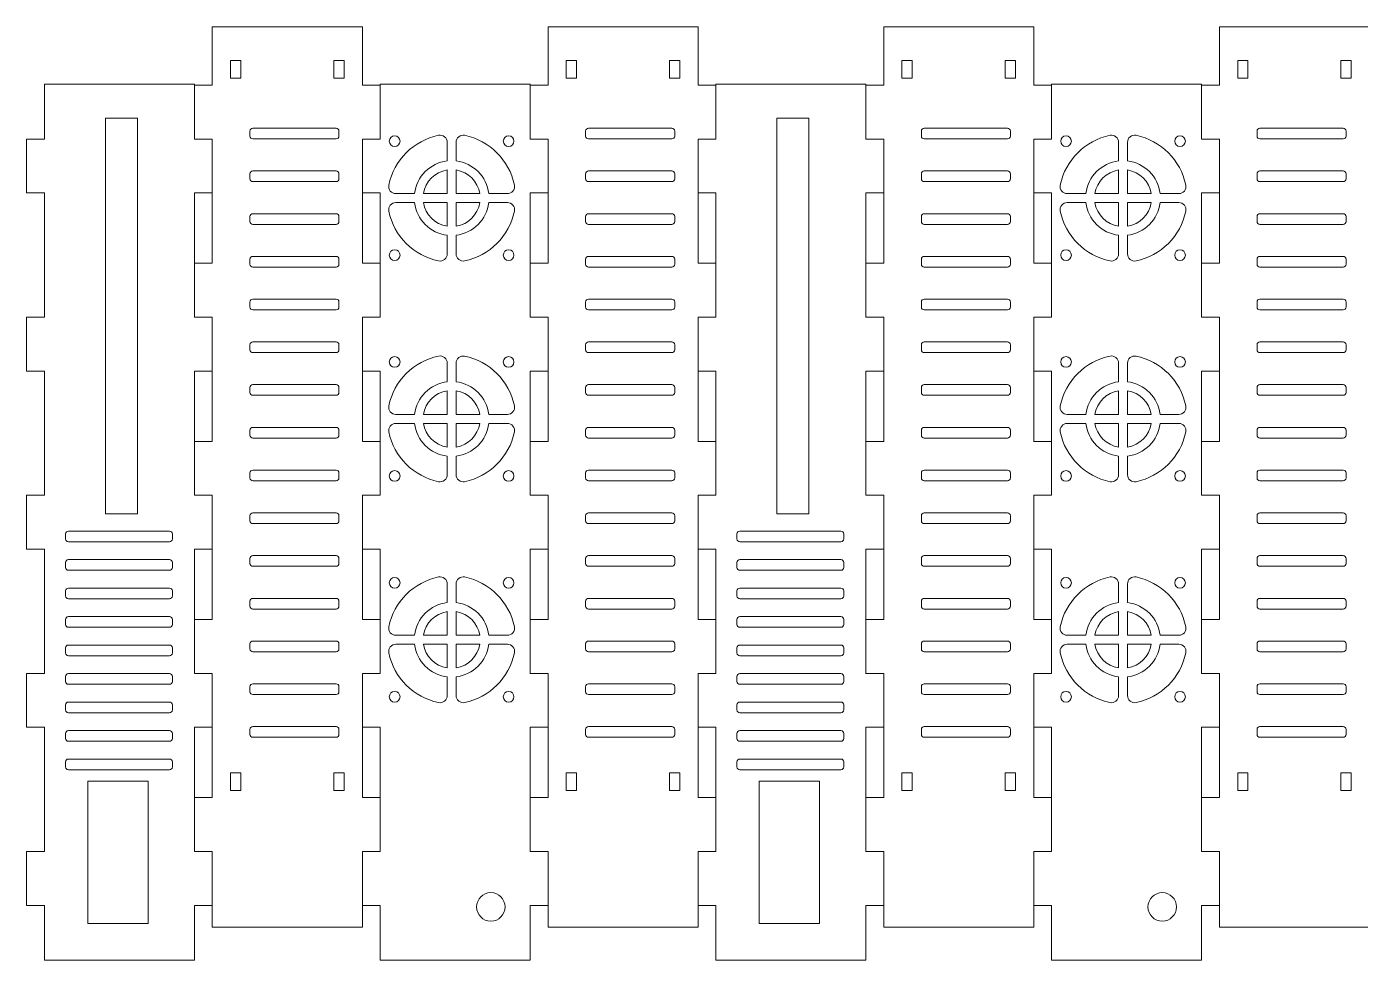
# Model space of a CAD drawing. Header units: millimetres. Extents: x 17 to 776, y 192 to 454.
# Drawn here: x 16.9 to 391.4, y 192 to 454.1 of the extents above; entities that cross this region are included whole.
import ezdxf

# ---------------------------------------------------------------- set-up
doc = ezdxf.new("R2010")
doc.units = ezdxf.units.MM
doc.layers.add('1', color=1, linetype='Continuous', lineweight=5)

msp = doc.modelspace()

# ---------------------------------------------------------------- linework, layer by layer
at = {"layer": '1', "lineweight": 5}
for p, q in [((111.16, 454.1), (69.03, 454.1)), ((69.03, 454.1), (69.03, 437.67)), ((111.16, 437.67), (111.16, 454.1)), ((205.42, 454.1), (163.29, 454.1)), ((163.29, 454.1), (163.29, 437.67)), ((205.42, 437.67), (205.42, 454.1)), ((299.68, 454.1), (257.55, 454.1)), ((257.55, 454.1), (257.55, 437.67)), ((299.68, 437.67), (299.68, 454.1)), ((393.94, 454.1), (351.81, 454.1)), ((351.81, 454.1), (351.81, 437.67)), ((64.03, 437.97), (21.9, 437.97)), ((21.9, 437.97), (21.9, 422.54)), ((64.03, 422.54), (64.03, 437.97)), ((69.03, 437.67), (64.03, 437.67)), ((116.16, 437.67), (111.16, 437.67)), ((158.29, 437.97), (116.16, 437.97)), ((116.16, 437.97), (116.16, 422.54)), ((158.29, 422.54), (158.29, 437.97)), ((163.29, 437.67), (158.29, 437.67)), ((210.42, 437.67), (205.42, 437.67)), ((252.55, 437.97), (210.42, 437.97)), ((210.42, 437.97), (210.42, 422.54)), ((252.55, 422.54), (252.55, 437.97)), ((257.55, 437.67), (252.55, 437.67)), ((304.68, 437.67), (299.68, 437.67)), ((346.81, 437.97), (304.68, 437.97)), ((304.68, 437.97), (304.68, 422.54)), ((346.81, 422.54), (346.81, 437.97)), ((351.81, 437.67), (346.81, 437.67)), ((21.9, 422.54), (16.9, 422.54)), ((16.9, 422.54), (16.9, 407.41)), ((69.03, 422.54), (64.03, 422.54)), ((69.03, 422.54), (69.03, 387.67)), ((111.16, 387.67), (111.16, 422.54)), ((111.16, 422.54), (116.16, 422.54)), ((163.29, 422.54), (158.29, 422.54)), ((163.29, 422.54), (163.29, 387.67)), ((205.42, 387.67), (205.42, 422.54)), ((210.42, 422.54), (205.42, 422.54)), ((252.55, 422.54), (257.55, 422.54)), ((257.55, 422.54), (257.55, 387.67)), ((299.68, 387.67), (299.68, 422.54)), ((304.68, 422.54), (299.68, 422.54)), ((346.81, 422.54), (351.81, 422.54)), ((351.81, 422.54), (351.81, 387.67)), ((16.9, 407.41), (21.9, 407.41)), ((21.9, 407.41), (21.9, 372.54)), ((64.03, 372.54), (64.03, 407.41)), ((64.03, 407.41), (69.03, 407.41)), ((111.16, 407.41), (116.16, 407.41)), ((116.16, 407.41), (116.16, 372.54)), ((158.29, 372.54), (158.29, 407.41)), ((158.29, 407.41), (163.29, 407.41)), ((205.42, 407.41), (210.42, 407.41)), ((210.42, 407.41), (210.42, 372.54)), ((252.55, 372.54), (252.55, 407.41)), ((252.55, 407.41), (257.55, 407.41)), ((299.68, 407.41), (304.68, 407.41)), ((304.68, 407.41), (304.68, 372.54)), ((346.81, 372.54), (346.81, 407.41)), ((346.81, 407.41), (351.81, 407.41)), ((69.03, 387.67), (64.03, 387.67)), ((116.16, 387.67), (111.16, 387.67)), ((163.29, 387.67), (158.29, 387.67)), ((210.42, 387.67), (205.42, 387.67)), ((257.55, 387.67), (252.55, 387.67)), ((304.68, 387.67), (299.68, 387.67)), ((351.81, 387.67), (346.81, 387.67)), ((21.9, 372.54), (16.9, 372.54)), ((16.9, 372.54), (16.9, 357.41)), ((69.03, 372.54), (64.03, 372.54)), ((69.03, 372.54), (69.03, 337.67)), ((111.16, 337.67), (111.16, 372.54)), ((116.16, 372.54), (111.16, 372.54)), ((163.29, 372.54), (158.29, 372.54)), ((163.29, 372.54), (163.29, 337.67)), ((205.42, 337.67), (205.42, 372.54)), ((205.42, 372.54), (210.42, 372.54)), ((257.55, 372.54), (252.55, 372.54)), ((257.55, 372.54), (257.55, 337.67)), ((299.68, 337.67), (299.68, 372.54)), ((299.68, 372.54), (304.68, 372.54)), ((346.81, 372.54), (351.81, 372.54)), ((351.81, 372.54), (351.81, 337.67)), ((16.9, 357.41), (21.9, 357.41)), ((21.9, 357.41), (21.9, 322.54)), ((64.03, 322.54), (64.03, 357.41)), ((64.03, 357.41), (69.03, 357.41)), ((111.16, 357.41), (116.16, 357.41)), ((116.16, 357.41), (116.16, 322.54)), ((158.29, 322.54), (158.29, 357.41)), ((158.29, 357.41), (163.29, 357.41)), ((205.42, 357.41), (210.42, 357.41)), ((210.42, 357.41), (210.42, 322.54)), ((252.55, 322.54), (252.55, 357.41)), ((252.55, 357.41), (257.55, 357.41)), ((299.68, 357.41), (304.68, 357.41)), ((304.68, 357.41), (304.68, 322.54)), ((346.81, 322.54), (346.81, 357.41)), ((346.81, 357.41), (351.81, 357.41)), ((69.03, 337.67), (64.03, 337.67)), ((116.16, 337.67), (111.16, 337.67)), ((163.29, 337.67), (158.29, 337.67)), ((210.42, 337.67), (205.42, 337.67)), ((257.55, 337.67), (252.55, 337.67)), ((304.68, 337.67), (299.68, 337.67)), ((351.81, 337.67), (346.81, 337.67)), ((21.9, 322.54), (16.9, 322.54)), ((16.9, 322.54), (16.9, 307.41)), ((69.03, 322.54), (64.03, 322.54)), ((69.03, 322.54), (69.03, 287.67)), ((111.16, 287.67), (111.16, 322.54)), ((111.16, 322.54), (116.16, 322.54)), ((163.29, 322.54), (158.29, 322.54)), ((163.29, 322.54), (163.29, 287.67)), ((205.42, 287.67), (205.42, 322.54)), ((205.42, 322.54), (210.42, 322.54)), ((257.55, 322.54), (252.55, 322.54)), ((257.55, 322.54), (257.55, 287.67)), ((299.68, 287.67), (299.68, 322.54)), ((304.68, 322.54), (299.68, 322.54)), ((346.81, 322.54), (351.81, 322.54)), ((351.81, 322.54), (351.81, 287.67)), ((16.9, 307.41), (21.9, 307.41)), ((21.9, 307.41), (21.9, 272.54)), ((64.03, 272.54), (64.03, 307.41)), ((64.03, 307.41), (64.03, 307.41)), ((64.03, 307.41), (69.03, 307.41)), ((111.16, 307.41), (116.16, 307.41)), ((116.16, 307.41), (116.16, 272.54)), ((158.29, 272.54), (158.29, 307.41)), ((158.29, 307.41), (163.29, 307.41)), ((205.42, 307.41), (210.42, 307.41)), ((210.42, 307.41), (210.42, 272.54)), ((252.55, 272.54), (252.55, 307.41)), ((252.55, 307.41), (252.55, 307.41)), ((252.55, 307.41), (257.55, 307.41)), ((299.68, 307.41), (304.68, 307.41)), ((304.68, 307.41), (304.68, 272.54)), ((346.81, 272.54), (346.81, 307.41)), ((346.81, 307.41), (351.81, 307.41)), ((69.03, 287.67), (64.03, 287.67)), ((116.16, 287.67), (111.16, 287.67)), ((163.29, 287.67), (158.29, 287.67)), ((210.42, 287.67), (205.42, 287.67)), ((257.55, 287.67), (252.55, 287.67)), ((304.68, 287.67), (299.68, 287.67)), ((351.81, 287.67), (346.81, 287.67)), ((21.9, 272.54), (16.9, 272.54)), ((16.9, 272.54), (16.9, 257.41)), ((69.03, 272.54), (64.03, 272.54)), ((69.03, 272.54), (69.03, 237.67)), ((111.16, 237.67), (111.16, 272.54)), ((111.16, 272.54), (116.16, 272.54)), ((163.29, 272.54), (158.29, 272.54)), ((163.29, 272.54), (163.29, 237.67)), ((205.42, 237.67), (205.42, 272.54)), ((205.42, 272.54), (210.42, 272.54)), ((257.55, 272.54), (252.55, 272.54)), ((257.55, 272.54), (257.55, 237.67)), ((299.68, 237.67), (299.68, 272.54)), ((304.68, 272.54), (299.68, 272.54)), ((351.81, 272.54), (346.81, 272.54)), ((351.81, 272.54), (351.81, 237.67)), ((16.9, 257.41), (21.9, 257.41)), ((21.9, 257.41), (21.9, 222.54)), ((64.03, 222.54), (64.03, 257.41)), ((64.03, 257.41), (69.03, 257.41)), ((111.16, 257.41), (116.16, 257.41)), ((116.16, 257.41), (116.16, 222.54)), ((158.29, 222.54), (158.29, 257.41)), ((158.29, 257.41), (163.29, 257.41)), ((205.42, 257.41), (210.42, 257.41)), ((210.42, 257.41), (210.42, 222.54)), ((252.55, 222.54), (252.55, 257.41)), ((252.55, 257.41), (257.55, 257.41)), ((299.68, 257.41), (304.68, 257.41)), ((304.68, 257.41), (304.68, 222.54)), ((346.81, 222.54), (346.81, 257.41)), ((346.81, 257.41), (351.81, 257.41)), ((69.03, 237.67), (64.03, 237.67)), ((116.16, 237.67), (111.16, 237.67)), ((163.29, 237.67), (158.29, 237.67)), ((210.42, 237.67), (205.42, 237.67)), ((257.55, 237.67), (252.55, 237.67)), ((304.68, 237.67), (299.68, 237.67)), ((351.81, 237.67), (346.81, 237.67)), ((21.9, 222.54), (16.9, 222.54)), ((16.9, 222.54), (16.9, 207.41)), ((69.03, 222.54), (64.03, 222.54)), ((69.03, 222.54), (69.03, 201.24)), ((111.16, 201.24), (111.16, 222.54)), ((111.16, 222.54), (116.16, 222.54)), ((158.29, 222.54), (163.29, 222.54)), ((163.29, 222.54), (163.29, 201.24)), ((205.42, 201.24), (205.42, 222.54)), ((210.42, 222.54), (205.42, 222.54)), ((257.55, 222.54), (252.55, 222.54)), ((257.55, 222.54), (257.55, 201.24)), ((299.68, 201.24), (299.68, 222.54)), ((299.68, 222.54), (304.68, 222.54)), ((351.81, 222.54), (346.81, 222.54)), ((351.81, 222.54), (351.81, 201.24)), ((16.9, 207.41), (21.9, 207.41)), ((21.9, 207.41), (21.9, 191.97)), ((64.03, 191.97), (64.03, 207.41)), ((64.03, 207.41), (69.03, 207.41)), ((111.16, 207.41), (116.16, 207.41)), ((116.16, 207.41), (116.16, 191.97)), ((158.29, 191.97), (158.29, 207.41)), ((158.29, 207.41), (163.29, 207.41)), ((205.42, 207.41), (210.42, 207.41)), ((210.42, 207.41), (210.42, 191.97)), ((252.55, 191.97), (252.55, 207.41)), ((252.55, 207.41), (257.55, 207.41)), ((299.68, 207.41), (304.68, 207.41)), ((304.68, 207.41), (304.68, 191.97)), ((346.81, 191.97), (346.81, 207.41)), ((346.81, 207.41), (351.81, 207.41)), ((69.03, 201.24), (111.16, 201.24)), ((163.29, 201.24), (205.42, 201.24)), ((257.55, 201.24), (299.68, 201.24)), ((351.81, 201.24), (393.94, 201.24)), ((21.9, 191.97), (64.03, 191.97)), ((116.16, 191.97), (158.29, 191.97)), ((210.42, 191.97), (252.55, 191.97)), ((304.68, 191.97), (346.81, 191.97))]:
    msp.add_line(p, q, dxfattribs=at)
at = {"layer": '1', "color": 1, "lineweight": 5}
for points in [[(74.16, 439.62), (74.16, 444.59), (77.03, 444.59), (77.03, 439.62)], [(103.16, 439.62), (103.16, 444.59), (106.03, 444.59), (106.03, 439.62)], [(168.42, 439.62), (168.42, 444.59), (171.29, 444.59), (171.29, 439.62)], [(197.42, 439.62), (197.42, 444.59), (200.29, 444.59), (200.29, 439.62)], [(262.68, 439.62), (262.68, 444.59), (265.55, 444.59), (265.55, 439.62)], [(291.68, 439.62), (291.68, 444.59), (294.55, 444.59), (294.55, 439.62)], [(356.94, 439.62), (356.94, 444.59), (359.81, 444.59), (359.81, 439.62)], [(385.94, 439.62), (385.94, 444.59), (388.81, 444.59), (388.81, 439.62)], [(48.03, 428.37), (48.03, 317.37), (39.03, 317.37), (39.03, 428.37)], [(236.55, 428.37), (236.55, 317.37), (227.55, 317.37), (227.55, 428.37)], [(74.16, 239.62), (74.16, 244.59), (77.03, 244.59), (77.03, 239.62)], [(103.16, 239.62), (103.16, 244.59), (106.03, 244.59), (106.03, 239.62)], [(168.42, 239.62), (168.42, 244.59), (171.29, 244.59), (171.29, 239.62)], [(197.42, 239.62), (197.42, 244.59), (200.29, 244.59), (200.29, 239.62)], [(262.68, 239.62), (262.68, 244.59), (265.55, 244.59), (265.55, 239.62)], [(291.68, 239.62), (291.68, 244.59), (294.55, 244.59), (294.55, 239.62)], [(356.94, 239.62), (356.94, 244.59), (359.81, 244.59), (359.81, 239.62)], [(385.94, 239.62), (385.94, 244.59), (388.81, 244.59), (388.81, 239.62)], [(51.03, 242.27), (51.03, 202.27), (34.03, 202.27), (34.03, 242.27)], [(239.55, 242.27), (239.55, 202.27), (222.55, 202.27), (222.55, 242.27)]]:
    msp.add_lwpolyline(points, close=True, dxfattribs=at)
for points in [[(103.8, 425.6, -0.414214), (104.6, 424.8), (104.6, 423.4), (104.6, 423.4, -0.414214), (103.8, 422.6), (80.4, 422.6, -0.414214), (79.6, 423.4), (79.6, 423.4), (79.6, 424.8), (79.6, 424.8, -0.414214), (80.4, 425.6), (80.4, 425.6)], [(120.56, 407.22, -0.475475), (118.6, 409.63), (118.6, 409.63, -0.298876), (132.57, 423.6, -0.475475), (134.98, 421.64), (134.98, 421.64), (134.98, 416.4), (134.98, 416.4, 0.345918), (125.8, 407.22), (125.8, 407.22)], [(137.48, 421.64, -0.475475), (139.88, 423.6), (139.88, 423.6, -0.298876), (153.85, 409.63), (153.85, 409.63, -0.475475), (151.89, 407.22), (146.65, 407.22), (146.65, 407.22, 0.345918), (137.48, 416.4), (137.48, 416.4)], [(198.06, 425.6, -0.414214), (198.86, 424.8), (198.86, 423.4), (198.86, 423.4, -0.414214), (198.06, 422.6), (174.66, 422.6, -0.414214), (173.86, 423.4), (173.86, 423.4), (173.86, 424.8), (173.86, 424.8, -0.414214), (174.66, 425.6), (174.66, 425.6)], [(292.32, 425.6, -0.414214), (293.12, 424.8), (293.12, 423.4), (293.12, 423.4, -0.414214), (292.32, 422.6), (268.92, 422.6, -0.414214), (268.12, 423.4), (268.12, 423.4), (268.12, 424.8), (268.12, 424.8, -0.414214), (268.92, 425.6), (268.92, 425.6)], [(309.08, 407.22, -0.475475), (307.12, 409.63), (307.12, 409.63, -0.298876), (321.09, 423.6, -0.475475), (323.5, 421.64), (323.5, 421.64), (323.5, 416.4), (323.5, 416.4, 0.345918), (314.32, 407.22), (314.32, 407.22)], [(326, 421.64, -0.475475), (328.4, 423.6), (328.4, 423.6, -0.298876), (342.37, 409.63), (342.37, 409.63, -0.475475), (340.41, 407.22), (335.17, 407.22), (335.17, 407.22, 0.345918), (326, 416.4), (326, 416.4)], [(386.58, 425.6, -0.414214), (387.38, 424.8), (387.38, 423.4), (387.38, 423.4, -0.414214), (386.58, 422.6), (363.18, 422.6, -0.414214), (362.38, 423.4), (362.38, 423.4), (362.38, 424.8), (362.38, 424.8, -0.414214), (363.18, 425.6), (363.18, 425.6)], [(103.8, 413.6, -0.414214), (104.6, 412.8), (104.6, 412.8), (104.6, 411.4), (104.6, 411.4, -0.414214), (103.8, 410.6), (103.8, 410.6), (80.4, 410.6), (80.4, 410.6, -0.414214), (79.6, 411.4), (79.6, 412.8, -0.414214), (80.4, 413.6), (80.4, 413.6)], [(128.33, 407.22), (134.98, 407.22), (134.98, 413.87), (134.98, 413.87, 0.325023), (128.33, 407.22)], [(137.48, 413.87), (137.48, 407.22), (144.13, 407.22), (144.13, 407.22, 0.325023), (137.48, 413.87)], [(198.06, 413.6, -0.414214), (198.86, 412.8), (198.86, 412.8), (198.86, 411.4), (198.86, 411.4, -0.414214), (198.06, 410.6), (198.06, 410.6), (174.66, 410.6), (174.66, 410.6, -0.414214), (173.86, 411.4), (173.86, 411.4), (173.86, 412.8), (173.86, 412.8, -0.414214), (174.66, 413.6), (174.66, 413.6)], [(292.32, 413.6, -0.414214), (293.12, 412.8), (293.12, 412.8), (293.12, 411.4), (293.12, 411.4, -0.414214), (292.32, 410.6), (292.32, 410.6), (268.92, 410.6), (268.92, 410.6, -0.414214), (268.12, 411.4), (268.12, 412.8, -0.414214), (268.92, 413.6), (268.92, 413.6)], [(316.85, 407.22), (323.5, 407.22), (323.5, 413.87), (323.5, 413.87, 0.325023), (316.85, 407.22)], [(326, 413.87), (326, 407.22), (332.65, 407.22), (332.65, 407.22, 0.325023), (326, 413.87)], [(386.58, 413.6, -0.414214), (387.38, 412.8), (387.38, 412.8), (387.38, 411.4), (387.38, 411.4, -0.414214), (386.58, 410.6), (386.58, 410.6), (363.18, 410.6), (363.18, 410.6, -0.414214), (362.38, 411.4), (362.38, 411.4), (362.38, 412.8), (362.38, 412.8, -0.414214), (363.18, 413.6), (363.18, 413.6)], [(134.98, 390.31, -0.475475), (132.57, 388.35), (132.57, 388.35, -0.298876), (118.6, 402.32), (118.6, 402.32, -0.475475), (120.56, 404.72), (120.56, 404.72), (125.8, 404.72), (125.8, 404.72, 0.345918), (134.98, 395.55), (134.98, 395.55)], [(134.98, 398.07), (134.98, 404.72), (128.33, 404.72), (128.33, 404.72, 0.325023), (134.98, 398.07)], [(144.13, 404.72), (137.48, 404.72), (137.48, 398.07), (137.48, 398.07, 0.325023)], [(151.89, 404.72, -0.475475), (153.85, 402.32, -0.298876), (139.88, 388.35), (139.88, 388.35, -0.475475), (137.48, 390.31), (137.48, 395.55), (137.48, 395.55, 0.345918), (146.65, 404.72), (146.65, 404.72), (151.89, 404.72)], [(323.5, 390.31, -0.475475), (321.09, 388.35), (321.09, 388.35, -0.298876), (307.12, 402.32), (307.12, 402.32, -0.475475), (309.08, 404.72), (309.08, 404.72), (314.32, 404.72), (314.32, 404.72, 0.345918), (323.5, 395.55), (323.5, 395.55)], [(323.5, 398.07), (323.5, 404.72), (316.85, 404.72), (316.85, 404.72, 0.325023), (323.5, 398.07)], [(340.41, 404.72, -0.475475), (342.37, 402.32, -0.298876), (328.4, 388.35), (328.4, 388.35, -0.475475), (326, 390.31), (326, 395.55), (326, 395.55, 0.345918), (335.17, 404.72), (335.17, 404.72), (340.41, 404.72)], [(332.65, 404.72), (326, 404.72), (326, 398.07), (326, 398.07, 0.325023)], [(103.8, 401.6, -0.414214), (104.6, 400.8), (104.6, 400.8), (104.6, 399.4, -0.414214), (103.8, 398.6), (80.4, 398.6, -0.414214), (79.6, 399.4), (79.6, 399.4), (79.6, 400.8), (79.6, 400.8, -0.414214), (80.4, 401.6)], [(198.06, 401.6, -0.414214), (198.86, 400.8), (198.86, 400.8), (198.86, 399.4, -0.414214), (198.06, 398.6), (174.66, 398.6, -0.414214), (173.86, 399.4), (173.86, 400.8, -0.414214), (174.66, 401.6)], [(292.32, 401.6, -0.414214), (293.12, 400.8), (293.12, 400.8), (293.12, 399.4, -0.414214), (292.32, 398.6), (268.92, 398.6, -0.414214), (268.12, 399.4), (268.12, 399.4), (268.12, 400.8), (268.12, 400.8, -0.414214), (268.92, 401.6)], [(386.58, 401.6, -0.414214), (387.38, 400.8), (387.38, 400.8), (387.38, 399.4, -0.414214), (386.58, 398.6), (363.18, 398.6, -0.414214), (362.38, 399.4), (362.38, 400.8, -0.414214), (363.18, 401.6)], [(103.8, 389.6, -0.414214), (104.6, 388.8), (104.6, 387.4, -0.414214), (103.8, 386.6), (80.4, 386.6), (80.4, 386.6, -0.414214), (79.6, 387.4), (79.6, 387.4), (79.6, 388.8), (79.6, 388.8, -0.414214), (80.4, 389.6)], [(198.06, 389.6, -0.414214), (198.86, 388.8), (198.86, 388.8), (198.86, 387.4), (198.86, 387.4, -0.414214), (198.06, 386.6), (174.66, 386.6), (174.66, 386.6, -0.414214), (173.86, 387.4), (173.86, 387.4), (173.86, 388.8), (173.86, 388.8, -0.414214), (174.66, 389.6)], [(292.32, 389.6, -0.414214), (293.12, 388.8), (293.12, 387.4, -0.414214), (292.32, 386.6), (268.92, 386.6), (268.92, 386.6, -0.414214), (268.12, 387.4), (268.12, 387.4), (268.12, 388.8), (268.12, 388.8, -0.414214), (268.92, 389.6)], [(386.58, 389.6, -0.414214), (387.38, 388.8), (387.38, 388.8), (387.38, 387.4), (387.38, 387.4, -0.414214), (386.58, 386.6), (363.18, 386.6), (363.18, 386.6, -0.414214), (362.38, 387.4), (362.38, 387.4), (362.38, 388.8), (362.38, 388.8, -0.414214), (363.18, 389.6)], [(103.8, 377.6, -0.414214), (104.6, 376.8), (104.6, 375.4, -0.414214), (103.8, 374.6), (103.8, 374.6), (80.4, 374.6), (80.4, 374.6, -0.414214), (79.6, 375.4), (79.6, 376.8, -0.414214), (80.4, 377.6), (80.4, 377.6)], [(198.06, 377.6, -0.414214), (198.86, 376.8), (198.86, 376.8), (198.86, 375.4), (198.86, 375.4, -0.414214), (198.06, 374.6), (198.06, 374.6), (174.66, 374.6), (174.66, 374.6, -0.414214), (173.86, 375.4), (173.86, 376.8, -0.414214), (174.66, 377.6), (174.66, 377.6)], [(292.32, 377.6, -0.414214), (293.12, 376.8), (293.12, 375.4, -0.414214), (292.32, 374.6), (292.32, 374.6), (268.92, 374.6), (268.92, 374.6, -0.414214), (268.12, 375.4), (268.12, 376.8, -0.414214), (268.92, 377.6), (268.92, 377.6)], [(386.58, 377.6, -0.414214), (387.38, 376.8), (387.38, 376.8), (387.38, 375.4), (387.38, 375.4, -0.414214), (386.58, 374.6), (386.58, 374.6), (363.18, 374.6), (363.18, 374.6, -0.414214), (362.38, 375.4), (362.38, 376.8, -0.414214), (363.18, 377.6), (363.18, 377.6)], [(103.8, 365.6, -0.414214), (104.6, 364.8), (104.6, 364.8), (104.6, 363.4), (104.6, 363.4, -0.414214), (103.8, 362.6), (80.4, 362.6, -0.414214), (79.6, 363.4), (79.6, 364.8), (79.6, 364.8, -0.414214), (80.4, 365.6), (80.4, 365.6)], [(198.06, 365.6, -0.414214), (198.86, 364.8), (198.86, 363.4, -0.414214), (198.06, 362.6), (174.66, 362.6, -0.414214), (173.86, 363.4), (173.86, 364.8, -0.414214), (174.66, 365.6), (174.66, 365.6)], [(292.32, 365.6, -0.414214), (293.12, 364.8), (293.12, 364.8), (293.12, 363.4), (293.12, 363.4, -0.414214), (292.32, 362.6), (268.92, 362.6, -0.414214), (268.12, 363.4), (268.12, 364.8), (268.12, 364.8, -0.414214), (268.92, 365.6), (268.92, 365.6)], [(386.58, 365.6, -0.414214), (387.38, 364.8), (387.38, 363.4, -0.414214), (386.58, 362.6), (363.18, 362.6, -0.414214), (362.38, 363.4), (362.38, 364.8, -0.414214), (363.18, 365.6), (363.18, 365.6)], [(120.56, 345.22, -0.475475), (118.6, 347.63), (118.6, 347.63, -0.298876), (132.57, 361.6), (132.57, 361.6, -0.475475), (134.98, 359.64), (134.98, 354.4), (134.98, 354.4, 0.345918), (125.8, 345.22), (125.8, 345.22)], [(137.48, 359.64, -0.475475), (139.88, 361.6), (139.88, 361.6, -0.298876), (153.85, 347.63), (153.85, 347.63, -0.475475), (151.89, 345.22), (146.65, 345.22), (146.65, 345.22, 0.345918), (137.48, 354.4)], [(309.08, 345.22, -0.475475), (307.12, 347.63), (307.12, 347.63, -0.298876), (321.09, 361.6), (321.09, 361.6, -0.475475), (323.5, 359.64), (323.5, 354.4), (323.5, 354.4, 0.345918), (314.32, 345.22), (314.32, 345.22)], [(326, 359.64, -0.475475), (328.4, 361.6), (328.4, 361.6, -0.298876), (342.37, 347.63), (342.37, 347.63, -0.475475), (340.41, 345.22), (335.17, 345.22), (335.17, 345.22, 0.345918), (326, 354.4)], [(103.8, 353.6, -0.414214), (104.6, 352.8), (104.6, 351.4, -0.414214), (103.8, 350.6), (103.8, 350.6), (80.4, 350.6), (80.4, 350.6, -0.414214), (79.6, 351.4), (79.6, 352.8, -0.414214), (80.4, 353.6), (80.4, 353.6)], [(198.06, 353.6, -0.414214), (198.86, 352.8), (198.86, 352.8), (198.86, 351.4, -0.414214), (198.06, 350.6), (198.06, 350.6), (174.66, 350.6), (174.66, 350.6, -0.414214), (173.86, 351.4), (173.86, 351.4), (173.86, 352.8, -0.414214), (174.66, 353.6), (174.66, 353.6)], [(292.32, 353.6, -0.414214), (293.12, 352.8), (293.12, 351.4, -0.414214), (292.32, 350.6), (292.32, 350.6), (268.92, 350.6), (268.92, 350.6, -0.414214), (268.12, 351.4), (268.12, 352.8, -0.414214), (268.92, 353.6), (268.92, 353.6)], [(386.58, 353.6, -0.414214), (387.38, 352.8), (387.38, 352.8), (387.38, 351.4, -0.414214), (386.58, 350.6), (386.58, 350.6), (363.18, 350.6), (363.18, 350.6, -0.414214), (362.38, 351.4), (362.38, 351.4), (362.38, 352.8, -0.414214), (363.18, 353.6), (363.18, 353.6)], [(128.33, 345.22), (134.98, 345.22), (134.98, 351.87), (134.98, 351.87, 0.325023), (128.33, 345.22)], [(137.48, 351.87), (137.48, 345.22), (144.13, 345.22, 0.325023)], [(316.85, 345.22), (323.5, 345.22), (323.5, 351.87), (323.5, 351.87, 0.325023), (316.85, 345.22)], [(326, 351.87), (326, 345.22), (332.65, 345.22, 0.325023)], [(103.8, 341.6, -0.414214), (104.6, 340.8), (104.6, 339.4, -0.414214), (103.8, 338.6), (80.4, 338.6, -0.414214), (79.6, 339.4), (79.6, 340.8, -0.414214), (80.4, 341.6)], [(134.98, 328.31, -0.475475), (132.57, 326.35), (132.57, 326.35, -0.298876), (118.6, 340.32, -0.475475), (120.56, 342.72), (120.56, 342.72), (125.8, 342.72, 0.345918), (134.98, 333.55), (134.98, 333.55)], [(134.98, 336.07), (134.98, 342.72), (128.33, 342.72), (128.33, 342.72, 0.325023)], [(144.13, 342.72), (137.48, 342.72), (137.48, 336.07), (137.48, 336.07, 0.325023), (144.13, 342.72)], [(151.89, 342.72, -0.475475), (153.85, 340.32), (153.85, 340.32, -0.298876), (139.88, 326.35), (139.88, 326.35, -0.475475), (137.48, 328.31), (137.48, 333.55), (137.48, 333.55, 0.345918), (146.65, 342.72), (151.89, 342.72)], [(198.06, 341.6, -0.414214), (198.86, 340.8), (198.86, 340.8), (198.86, 339.4), (198.86, 339.4, -0.414214), (198.06, 338.6), (174.66, 338.6, -0.414214), (173.86, 339.4), (173.86, 339.4), (173.86, 340.8), (173.86, 340.8, -0.414214), (174.66, 341.6)], [(292.32, 341.6, -0.414214), (293.12, 340.8), (293.12, 339.4, -0.414214), (292.32, 338.6), (268.92, 338.6, -0.414214), (268.12, 339.4), (268.12, 340.8, -0.414214), (268.92, 341.6)], [(323.5, 328.31, -0.475475), (321.09, 326.35), (321.09, 326.35, -0.298876), (307.12, 340.32, -0.475475), (309.08, 342.72), (309.08, 342.72), (314.32, 342.72, 0.345918), (323.5, 333.55), (323.5, 333.55)], [(323.5, 336.07), (323.5, 342.72), (316.85, 342.72), (316.85, 342.72, 0.325023)], [(340.41, 342.72, -0.475475), (342.37, 340.32), (342.37, 340.32, -0.298876), (328.4, 326.35), (328.4, 326.35, -0.475475), (326, 328.31), (326, 333.55), (326, 333.55, 0.345918), (335.17, 342.72), (340.41, 342.72)], [(332.65, 342.72), (326, 342.72), (326, 336.07), (326, 336.07, 0.325023), (332.65, 342.72)], [(386.58, 341.6, -0.414214), (387.38, 340.8), (387.38, 340.8), (387.38, 339.4), (387.38, 339.4, -0.414214), (386.58, 338.6), (363.18, 338.6, -0.414214), (362.38, 339.4), (362.38, 339.4), (362.38, 340.8), (362.38, 340.8, -0.414214), (363.18, 341.6)], [(103.8, 329.6, -0.414214), (104.6, 328.8), (104.6, 328.8), (104.6, 327.4), (104.6, 327.4, -0.414214), (103.8, 326.6), (80.4, 326.6, -0.414214), (79.6, 327.4), (79.6, 328.8, -0.414214), (80.4, 329.6)], [(198.06, 329.6, -0.414214), (198.86, 328.8), (198.86, 328.8), (198.86, 327.4), (198.86, 327.4, -0.414214), (198.06, 326.6), (174.66, 326.6, -0.414214), (173.86, 327.4), (173.86, 328.8, -0.414214), (174.66, 329.6)], [(292.32, 329.6, -0.414214), (293.12, 328.8), (293.12, 328.8), (293.12, 327.4), (293.12, 327.4, -0.414214), (292.32, 326.6), (268.92, 326.6, -0.414214), (268.12, 327.4), (268.12, 328.8, -0.414214), (268.92, 329.6)], [(386.58, 329.6, -0.414214), (387.38, 328.8), (387.38, 328.8), (387.38, 327.4), (387.38, 327.4, -0.414214), (386.58, 326.6), (363.18, 326.6, -0.414214), (362.38, 327.4), (362.38, 328.8, -0.414214), (363.18, 329.6)], [(103.8, 317.6, -0.414214), (104.6, 316.8), (104.6, 315.4), (104.6, 315.4, -0.414214), (103.8, 314.6), (80.4, 314.6), (80.4, 314.6, -0.414214), (79.6, 315.4), (79.6, 316.8, -0.414214), (80.4, 317.6), (80.4, 317.6)], [(198.06, 317.6, -0.414214), (198.86, 316.8), (198.86, 315.4), (198.86, 315.4, -0.414214), (198.06, 314.6), (174.66, 314.6), (174.66, 314.6, -0.414214), (173.86, 315.4), (173.86, 315.4), (173.86, 316.8, -0.414214), (174.66, 317.6)], [(292.32, 317.6, -0.414214), (293.12, 316.8), (293.12, 315.4), (293.12, 315.4, -0.414214), (292.32, 314.6), (268.92, 314.6), (268.92, 314.6, -0.414214), (268.12, 315.4), (268.12, 316.8, -0.414214), (268.92, 317.6), (268.92, 317.6)], [(386.58, 317.6, -0.414214), (387.38, 316.8), (387.38, 315.4), (387.38, 315.4, -0.414214), (386.58, 314.6), (363.18, 314.6), (363.18, 314.6, -0.414214), (362.38, 315.4), (362.38, 315.4), (362.38, 316.8, -0.414214), (363.18, 317.6)], [(28.62, 309.47, -0.414214), (27.82, 310.27), (27.82, 310.27), (27.82, 311.67, -0.414214), (28.62, 312.47), (28.62, 312.47), (57.02, 312.47, -0.414214), (57.82, 311.67), (57.82, 310.27, -0.414214), (57.02, 309.47)], [(217.14, 309.47, -0.414214), (216.34, 310.27), (216.34, 310.27), (216.34, 311.67, -0.414214), (217.14, 312.47), (217.14, 312.47), (245.54, 312.47, -0.414214), (246.34, 311.67), (246.34, 310.27, -0.414214), (245.54, 309.47)], [(28.62, 301.47, -0.414214), (27.82, 302.27), (27.82, 302.27), (27.82, 303.67, -0.414214), (28.62, 304.47), (57.02, 304.47, -0.414214), (57.82, 303.67), (57.82, 302.27), (57.82, 302.27, -0.414214), (57.02, 301.47)], [(103.8, 305.6, -0.414214), (104.6, 304.8), (104.6, 303.4), (104.6, 303.4, -0.414214), (103.8, 302.6), (80.4, 302.6, -0.414214), (79.6, 303.4), (79.6, 304.8, -0.414214), (80.4, 305.6), (80.4, 305.6)], [(198.06, 305.6, -0.414214), (198.86, 304.8), (198.86, 303.4), (198.86, 303.4, -0.414214), (198.06, 302.6), (174.66, 302.6, -0.414214), (173.86, 303.4), (173.86, 304.8), (173.86, 304.8, -0.414214), (174.66, 305.6), (174.66, 305.6)], [(217.14, 301.47, -0.414214), (216.34, 302.27), (216.34, 302.27), (216.34, 303.67, -0.414214), (217.14, 304.47), (245.54, 304.47, -0.414214), (246.34, 303.67), (246.34, 302.27), (246.34, 302.27, -0.414214), (245.54, 301.47)], [(292.32, 305.6, -0.414214), (293.12, 304.8), (293.12, 303.4), (293.12, 303.4, -0.414214), (292.32, 302.6), (268.92, 302.6, -0.414214), (268.12, 303.4), (268.12, 304.8, -0.414214), (268.92, 305.6), (268.92, 305.6)], [(386.58, 305.6, -0.414214), (387.38, 304.8), (387.38, 303.4), (387.38, 303.4, -0.414214), (386.58, 302.6), (363.18, 302.6, -0.414214), (362.38, 303.4), (362.38, 304.8), (362.38, 304.8, -0.414214), (363.18, 305.6), (363.18, 305.6)], [(120.56, 283.22, -0.475475), (118.6, 285.63), (118.6, 285.63, -0.298876), (132.57, 299.6), (132.57, 299.6, -0.475475), (134.98, 297.64), (134.98, 292.4), (134.98, 292.4, 0.345918), (125.8, 283.22), (125.8, 283.22)], [(137.48, 297.64, -0.475475), (139.88, 299.6), (139.88, 299.6, -0.298876), (153.85, 285.63, -0.475475), (151.89, 283.22), (146.65, 283.22, 0.345918), (137.48, 292.4), (137.48, 292.4), (137.48, 297.64)], [(309.08, 283.22, -0.475475), (307.12, 285.63), (307.12, 285.63, -0.298876), (321.09, 299.6), (321.09, 299.6, -0.475475), (323.5, 297.64), (323.5, 292.4), (323.5, 292.4, 0.345918), (314.32, 283.22), (314.32, 283.22)], [(326, 297.64, -0.475475), (328.4, 299.6), (328.4, 299.6, -0.298876), (342.37, 285.63, -0.475475), (340.41, 283.22), (335.17, 283.22, 0.345918), (326, 292.4), (326, 292.4), (326, 297.64)], [(28.62, 293.47, -0.414214), (27.82, 294.27), (27.82, 295.67, -0.414214), (28.62, 296.47), (57.02, 296.47, -0.414214), (57.82, 295.67), (57.82, 294.27), (57.82, 294.27, -0.414214), (57.02, 293.47)], [(217.14, 293.47, -0.414214), (216.34, 294.27), (216.34, 295.67, -0.414214), (217.14, 296.47), (245.54, 296.47, -0.414214), (246.34, 295.67), (246.34, 294.27), (246.34, 294.27, -0.414214), (245.54, 293.47)], [(103.8, 293.6, -0.414214), (104.6, 292.8), (104.6, 292.8), (104.6, 291.4), (104.6, 291.4, -0.414214), (103.8, 290.6), (103.8, 290.6), (80.4, 290.6), (80.4, 290.6, -0.414214), (79.6, 291.4), (79.6, 291.4), (79.6, 292.8), (79.6, 292.8, -0.414214), (80.4, 293.6)], [(198.06, 293.6, -0.414214), (198.86, 292.8), (198.86, 292.8), (198.86, 291.4), (198.86, 291.4, -0.414214), (198.06, 290.6), (198.06, 290.6), (174.66, 290.6), (174.66, 290.6, -0.414214), (173.86, 291.4), (173.86, 291.4), (173.86, 292.8), (173.86, 292.8, -0.414214), (174.66, 293.6), (174.66, 293.6)], [(292.32, 293.6, -0.414214), (293.12, 292.8), (293.12, 292.8), (293.12, 291.4), (293.12, 291.4, -0.414214), (292.32, 290.6), (292.32, 290.6), (268.92, 290.6), (268.92, 290.6, -0.414214), (268.12, 291.4), (268.12, 291.4), (268.12, 292.8), (268.12, 292.8, -0.414214), (268.92, 293.6)], [(386.58, 293.6, -0.414214), (387.38, 292.8), (387.38, 292.8), (387.38, 291.4), (387.38, 291.4, -0.414214), (386.58, 290.6), (386.58, 290.6), (363.18, 290.6), (363.18, 290.6, -0.414214), (362.38, 291.4), (362.38, 291.4), (362.38, 292.8), (362.38, 292.8, -0.414214), (363.18, 293.6), (363.18, 293.6)], [(28.62, 285.47), (28.62, 285.47, -0.414214), (27.82, 286.27), (27.82, 287.67), (27.82, 287.67, -0.414214), (28.62, 288.47), (28.62, 288.47), (57.02, 288.47), (57.02, 288.47, -0.414214), (57.82, 287.67), (57.82, 287.67), (57.82, 286.27), (57.82, 286.27, -0.414214), (57.02, 285.47)], [(128.33, 283.22), (134.98, 283.22), (134.98, 289.87), (134.98, 289.87, 0.325023)], [(137.48, 289.87), (137.48, 283.22), (144.13, 283.22), (144.13, 283.22, 0.325023)], [(217.14, 285.47), (217.14, 285.47, -0.414214), (216.34, 286.27), (216.34, 287.67), (216.34, 287.67, -0.414214), (217.14, 288.47), (217.14, 288.47), (245.54, 288.47), (245.54, 288.47, -0.414214), (246.34, 287.67), (246.34, 287.67), (246.34, 286.27), (246.34, 286.27, -0.414214), (245.54, 285.47)], [(316.85, 283.22), (323.5, 283.22), (323.5, 289.87), (323.5, 289.87, 0.325023)], [(326, 289.87), (326, 283.22), (332.65, 283.22), (332.65, 283.22, 0.325023)], [(103.8, 281.6, -0.414214), (104.6, 280.8), (104.6, 280.8), (104.6, 279.4, -0.414214), (103.8, 278.6), (80.4, 278.6, -0.414214), (79.6, 279.4), (79.6, 280.8, -0.414214), (80.4, 281.6)], [(198.06, 281.6, -0.414214), (198.86, 280.8), (198.86, 280.8), (198.86, 279.4, -0.414214), (198.06, 278.6), (174.66, 278.6, -0.414214), (173.86, 279.4), (173.86, 280.8, -0.414214), (174.66, 281.6)], [(292.32, 281.6, -0.414214), (293.12, 280.8), (293.12, 280.8), (293.12, 279.4, -0.414214), (292.32, 278.6), (268.92, 278.6, -0.414214), (268.12, 279.4), (268.12, 280.8, -0.414214), (268.92, 281.6)], [(386.58, 281.6, -0.414214), (387.38, 280.8), (387.38, 280.8), (387.38, 279.4, -0.414214), (386.58, 278.6), (363.18, 278.6, -0.414214), (362.38, 279.4), (362.38, 280.8, -0.414214), (363.18, 281.6)], [(28.62, 277.47), (28.62, 277.47, -0.414214), (27.82, 278.27), (27.82, 278.27), (27.82, 279.67), (27.82, 279.67, -0.414214), (28.62, 280.47), (57.02, 280.47, -0.414214), (57.82, 279.67), (57.82, 278.27), (57.82, 278.27, -0.414214), (57.02, 277.47)], [(134.98, 266.31, -0.475475), (132.57, 264.35), (132.57, 264.35, -0.298876), (118.6, 278.32), (118.6, 278.32, -0.475475), (120.56, 280.72), (120.56, 280.72), (125.8, 280.72), (125.8, 280.72, 0.345918), (134.98, 271.55)], [(134.98, 274.07), (134.98, 280.72), (128.33, 280.72, 0.325023), (134.98, 274.07)], [(151.89, 280.72, -0.475475), (153.85, 278.32), (153.85, 278.32, -0.298876), (139.88, 264.35), (139.88, 264.35, -0.475475), (137.48, 266.31), (137.48, 271.55), (137.48, 271.55, 0.345918), (146.65, 280.72), (151.89, 280.72)], [(144.13, 280.72), (137.48, 280.72), (137.48, 274.07), (137.48, 274.07, 0.325023), (144.13, 280.72)], [(217.14, 277.47), (217.14, 277.47, -0.414214), (216.34, 278.27), (216.34, 278.27), (216.34, 279.67), (216.34, 279.67, -0.414214), (217.14, 280.47), (245.54, 280.47, -0.414214), (246.34, 279.67), (246.34, 278.27), (246.34, 278.27, -0.414214), (245.54, 277.47)], [(323.5, 266.31, -0.475475), (321.09, 264.35), (321.09, 264.35, -0.298876), (307.12, 278.32), (307.12, 278.32, -0.475475), (309.08, 280.72), (309.08, 280.72), (314.32, 280.72), (314.32, 280.72, 0.345918), (323.5, 271.55)], [(323.5, 274.07), (323.5, 280.72), (316.85, 280.72, 0.325023), (323.5, 274.07)], [(332.65, 280.72), (326, 280.72), (326, 274.07), (326, 274.07, 0.325023), (332.65, 280.72)], [(340.41, 280.72, -0.475475), (342.37, 278.32), (342.37, 278.32, -0.298876), (328.4, 264.35), (328.4, 264.35, -0.475475), (326, 266.31), (326, 271.55), (326, 271.55, 0.345918), (335.17, 280.72), (340.41, 280.72)], [(28.62, 269.47), (28.62, 269.47, -0.414214), (27.82, 270.27), (27.82, 271.67), (27.82, 271.67, -0.414214), (28.62, 272.47), (28.62, 272.47), (57.02, 272.47, -0.414214), (57.82, 271.67), (57.82, 271.67), (57.82, 270.27, -0.414214), (57.02, 269.47)], [(217.14, 269.47), (217.14, 269.47, -0.414214), (216.34, 270.27), (216.34, 271.67), (216.34, 271.67, -0.414214), (217.14, 272.47), (217.14, 272.47), (245.54, 272.47, -0.414214), (246.34, 271.67), (246.34, 271.67), (246.34, 270.27, -0.414214), (245.54, 269.47)], [(103.8, 269.6, -0.414214), (104.6, 268.8), (104.6, 267.4, -0.414214), (103.8, 266.6), (80.4, 266.6, -0.414214), (79.6, 267.4), (79.6, 267.4), (79.6, 268.8, -0.414214), (80.4, 269.6), (80.4, 269.6)], [(198.06, 269.6, -0.414214), (198.86, 268.8), (198.86, 267.4, -0.414214), (198.06, 266.6), (174.66, 266.6, -0.414214), (173.86, 267.4), (173.86, 267.4), (173.86, 268.8), (173.86, 268.8, -0.414214), (174.66, 269.6), (174.66, 269.6)], [(292.32, 269.6, -0.414214), (293.12, 268.8), (293.12, 267.4, -0.414214), (292.32, 266.6), (268.92, 266.6, -0.414214), (268.12, 267.4), (268.12, 267.4), (268.12, 268.8, -0.414214), (268.92, 269.6), (268.92, 269.6)], [(386.58, 269.6, -0.414214), (387.38, 268.8), (387.38, 267.4, -0.414214), (386.58, 266.6), (363.18, 266.6, -0.414214), (362.38, 267.4), (362.38, 267.4), (362.38, 268.8), (362.38, 268.8, -0.414214), (363.18, 269.6), (363.18, 269.6)], [(28.62, 261.47), (28.62, 261.47, -0.414214), (27.82, 262.27), (27.82, 262.27), (27.82, 263.67, -0.414214), (28.62, 264.47), (28.62, 264.47), (57.02, 264.47), (57.02, 264.47, -0.414214), (57.82, 263.67), (57.82, 263.67), (57.82, 262.27), (57.82, 262.27, -0.414214), (57.02, 261.47)], [(217.14, 261.47), (217.14, 261.47, -0.414214), (216.34, 262.27), (216.34, 262.27), (216.34, 263.67, -0.414214), (217.14, 264.47), (217.14, 264.47), (245.54, 264.47), (245.54, 264.47, -0.414214), (246.34, 263.67), (246.34, 263.67), (246.34, 262.27), (246.34, 262.27, -0.414214), (245.54, 261.47)], [(28.62, 253.47), (28.62, 253.47, -0.414214), (27.82, 254.27), (27.82, 254.27), (27.82, 255.67), (27.82, 255.67, -0.414214), (28.62, 256.47), (28.62, 256.47), (57.02, 256.47), (57.02, 256.47, -0.414214), (57.82, 255.67), (57.82, 254.27), (57.82, 254.27, -0.414214), (57.02, 253.47)], [(103.8, 257.6, -0.414214), (104.6, 256.8), (104.6, 256.8), (104.6, 255.4), (104.6, 255.4, -0.414214), (103.8, 254.6), (103.8, 254.6), (80.4, 254.6), (80.4, 254.6, -0.414214), (79.6, 255.4), (79.6, 256.8, -0.414214), (80.4, 257.6), (80.4, 257.6)], [(198.06, 257.6, -0.414214), (198.86, 256.8), (198.86, 255.4, -0.414214), (198.06, 254.6), (198.06, 254.6), (174.66, 254.6), (174.66, 254.6, -0.414214), (173.86, 255.4), (173.86, 255.4), (173.86, 256.8), (173.86, 256.8, -0.414214), (174.66, 257.6), (174.66, 257.6)], [(217.14, 253.47), (217.14, 253.47, -0.414214), (216.34, 254.27), (216.34, 254.27), (216.34, 255.67), (216.34, 255.67, -0.414214), (217.14, 256.47), (217.14, 256.47), (245.54, 256.47), (245.54, 256.47, -0.414214), (246.34, 255.67), (246.34, 254.27), (246.34, 254.27, -0.414214), (245.54, 253.47)], [(292.32, 257.6, -0.414214), (293.12, 256.8), (293.12, 256.8), (293.12, 255.4), (293.12, 255.4, -0.414214), (292.32, 254.6), (292.32, 254.6), (268.92, 254.6), (268.92, 254.6, -0.414214), (268.12, 255.4), (268.12, 256.8, -0.414214), (268.92, 257.6), (268.92, 257.6)], [(386.58, 257.6, -0.414214), (387.38, 256.8), (387.38, 255.4, -0.414214), (386.58, 254.6), (386.58, 254.6), (363.18, 254.6), (363.18, 254.6, -0.414214), (362.38, 255.4), (362.38, 255.4), (362.38, 256.8), (362.38, 256.8, -0.414214), (363.18, 257.6), (363.18, 257.6)], [(28.62, 245.47), (28.62, 245.47, -0.414214), (27.82, 246.27), (27.82, 246.27), (27.82, 247.67), (27.82, 247.67, -0.414214), (28.62, 248.47), (57.02, 248.47), (57.02, 248.47, -0.414214), (57.82, 247.67), (57.82, 246.27, -0.414214), (57.02, 245.47)], [(217.14, 245.47), (217.14, 245.47, -0.414214), (216.34, 246.27), (216.34, 246.27), (216.34, 247.67), (216.34, 247.67, -0.414214), (217.14, 248.47), (245.54, 248.47), (245.54, 248.47, -0.414214), (246.34, 247.67), (246.34, 246.27, -0.414214), (245.54, 245.47)]]:
    msp.add_lwpolyline(points, format="xyb", close=True, dxfattribs=at)
for centre, radius in [((120.23, 421.97), 1.5), ((152.23, 421.97), 1.5), ((308.75, 421.97), 1.5), ((340.75, 421.97), 1.5), ((120.23, 389.97), 1.5), ((152.23, 389.97), 1.5), ((308.75, 389.97), 1.5), ((340.75, 389.97), 1.5), ((120.23, 359.97), 1.5), ((152.23, 359.97), 1.5), ((308.75, 359.97), 1.5), ((340.75, 359.97), 1.5), ((120.23, 327.97), 1.5), ((152.23, 327.97), 1.5), ((308.75, 327.97), 1.5), ((340.75, 327.97), 1.5), ((120.23, 297.97), 1.5), ((152.23, 297.97), 1.5), ((308.75, 297.97), 1.5), ((340.75, 297.97), 1.5), ((120.23, 265.97), 1.5), ((152.23, 265.97), 1.5), ((308.75, 265.97), 1.5), ((340.75, 265.97), 1.5), ((147.23, 206.97), 4), ((335.75, 206.97), 4)]:
    msp.add_circle(centre, radius, dxfattribs=at)

doc.saveas('drawing.dxf')
